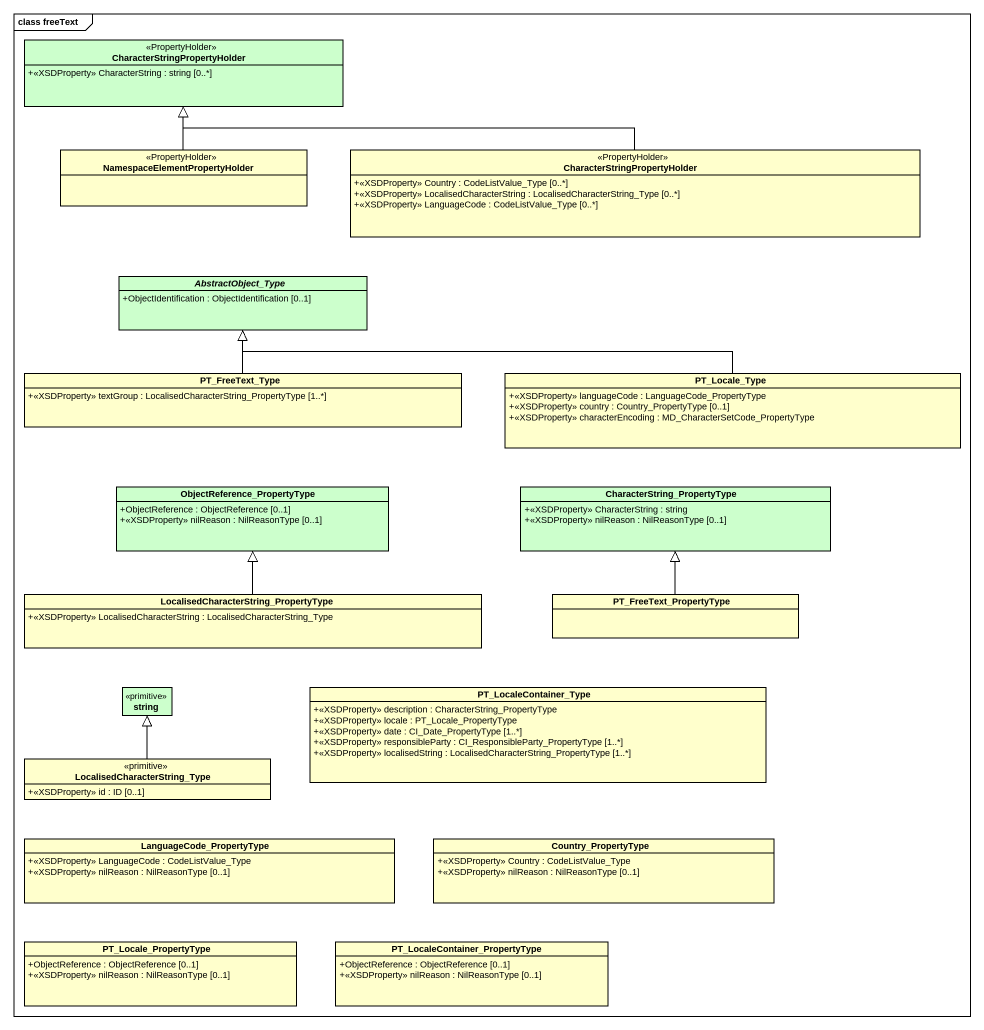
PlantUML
@startuml
mainframe class freeText
hide circle
hide empty members
skinparam classAttributeIconSize 0
class "CharacterStringPropertyHolder" as CharacterStringPropertyHolde <<PropertyHolder>> #CCFFCC {
  +<<XSDProperty>> CharacterString : string [0..*]
}
class "NamespaceElementPropertyHolder" as NamespaceElementPropertyHold <<PropertyHolder>>
class "CharacterStringPropertyHolder" as CharacterStringPropertyHolde_2 <<PropertyHolder>> {
  +<<XSDProperty>> Country : CodeListValue_Type [0..*]
  +<<XSDProperty>> LocalisedCharacterString : LocalisedCharacterString_Type [0..*]
  +<<XSDProperty>> LanguageCode : CodeListValue_Type [0..*]
}
abstract class AbstractObject_Type #CCFFCC {
  +ObjectIdentification : ObjectIdentification [0..1]
}
class PT_FreeText_Type {
  +<<XSDProperty>> textGroup : LocalisedCharacterString_PropertyType [1..*]
}
class PT_Locale_Type {
  +<<XSDProperty>> languageCode : LanguageCode_PropertyType
  +<<XSDProperty>> country : Country_PropertyType [0..1]
  +<<XSDProperty>> characterEncoding : MD_CharacterSetCode_PropertyType
}
class ObjectReference_PropertyType #CCFFCC {
  +ObjectReference : ObjectReference [0..1]
  +<<XSDProperty>> nilReason : NilReasonType [0..1]
}
class CharacterString_PropertyType #CCFFCC {
  +<<XSDProperty>> CharacterString : string
  +<<XSDProperty>> nilReason : NilReasonType [0..1]
}
class "LocalisedCharacterString_PropertyType" as LocalisedCharacterString {
  +<<XSDProperty>> LocalisedCharacterString : LocalisedCharacterString_Type
}
class PT_FreeText_PropertyType
class string <<primitive>> #CCFFCC
class PT_LocaleContainer_Type {
  +<<XSDProperty>> description : CharacterString_PropertyType
  +<<XSDProperty>> locale : PT_Locale_PropertyType
  +<<XSDProperty>> date : CI_Date_PropertyType [1..*]
  +<<XSDProperty>> responsibleParty : CI_ResponsibleParty_PropertyType [1..*]
  +<<XSDProperty>> localisedString : LocalisedCharacterString_PropertyType [1..*]
}
class "LocalisedCharacterString_Type" as LocalisedCharacterString_2 <<primitive>> {
  +<<XSDProperty>> id : ID [0..1]
}
class LanguageCode_PropertyType {
  +<<XSDProperty>> LanguageCode : CodeListValue_Type
  +<<XSDProperty>> nilReason : NilReasonType [0..1]
}
class Country_PropertyType {
  +<<XSDProperty>> Country : CodeListValue_Type
  +<<XSDProperty>> nilReason : NilReasonType [0..1]
}
class PT_Locale_PropertyType {
  +ObjectReference : ObjectReference [0..1]
  +<<XSDProperty>> nilReason : NilReasonType [0..1]
}
class "PT_LocaleContainer_PropertyType" as PT_LocaleContainer {
  +ObjectReference : ObjectReference [0..1]
  +<<XSDProperty>> nilReason : NilReasonType [0..1]
}
NamespaceElementPropertyHold -up-|> CharacterStringPropertyHolde
CharacterStringPropertyHolde_2 -left-|> CharacterStringPropertyHolde
PT_FreeText_Type -up-|> AbstractObject_Type
PT_Locale_Type -left-|> AbstractObject_Type
LocalisedCharacterString -up-|> ObjectReference_PropertyType
PT_FreeText_PropertyType -up-|> CharacterString_PropertyType
LocalisedCharacterString_2 -up-|> string
@enduml
